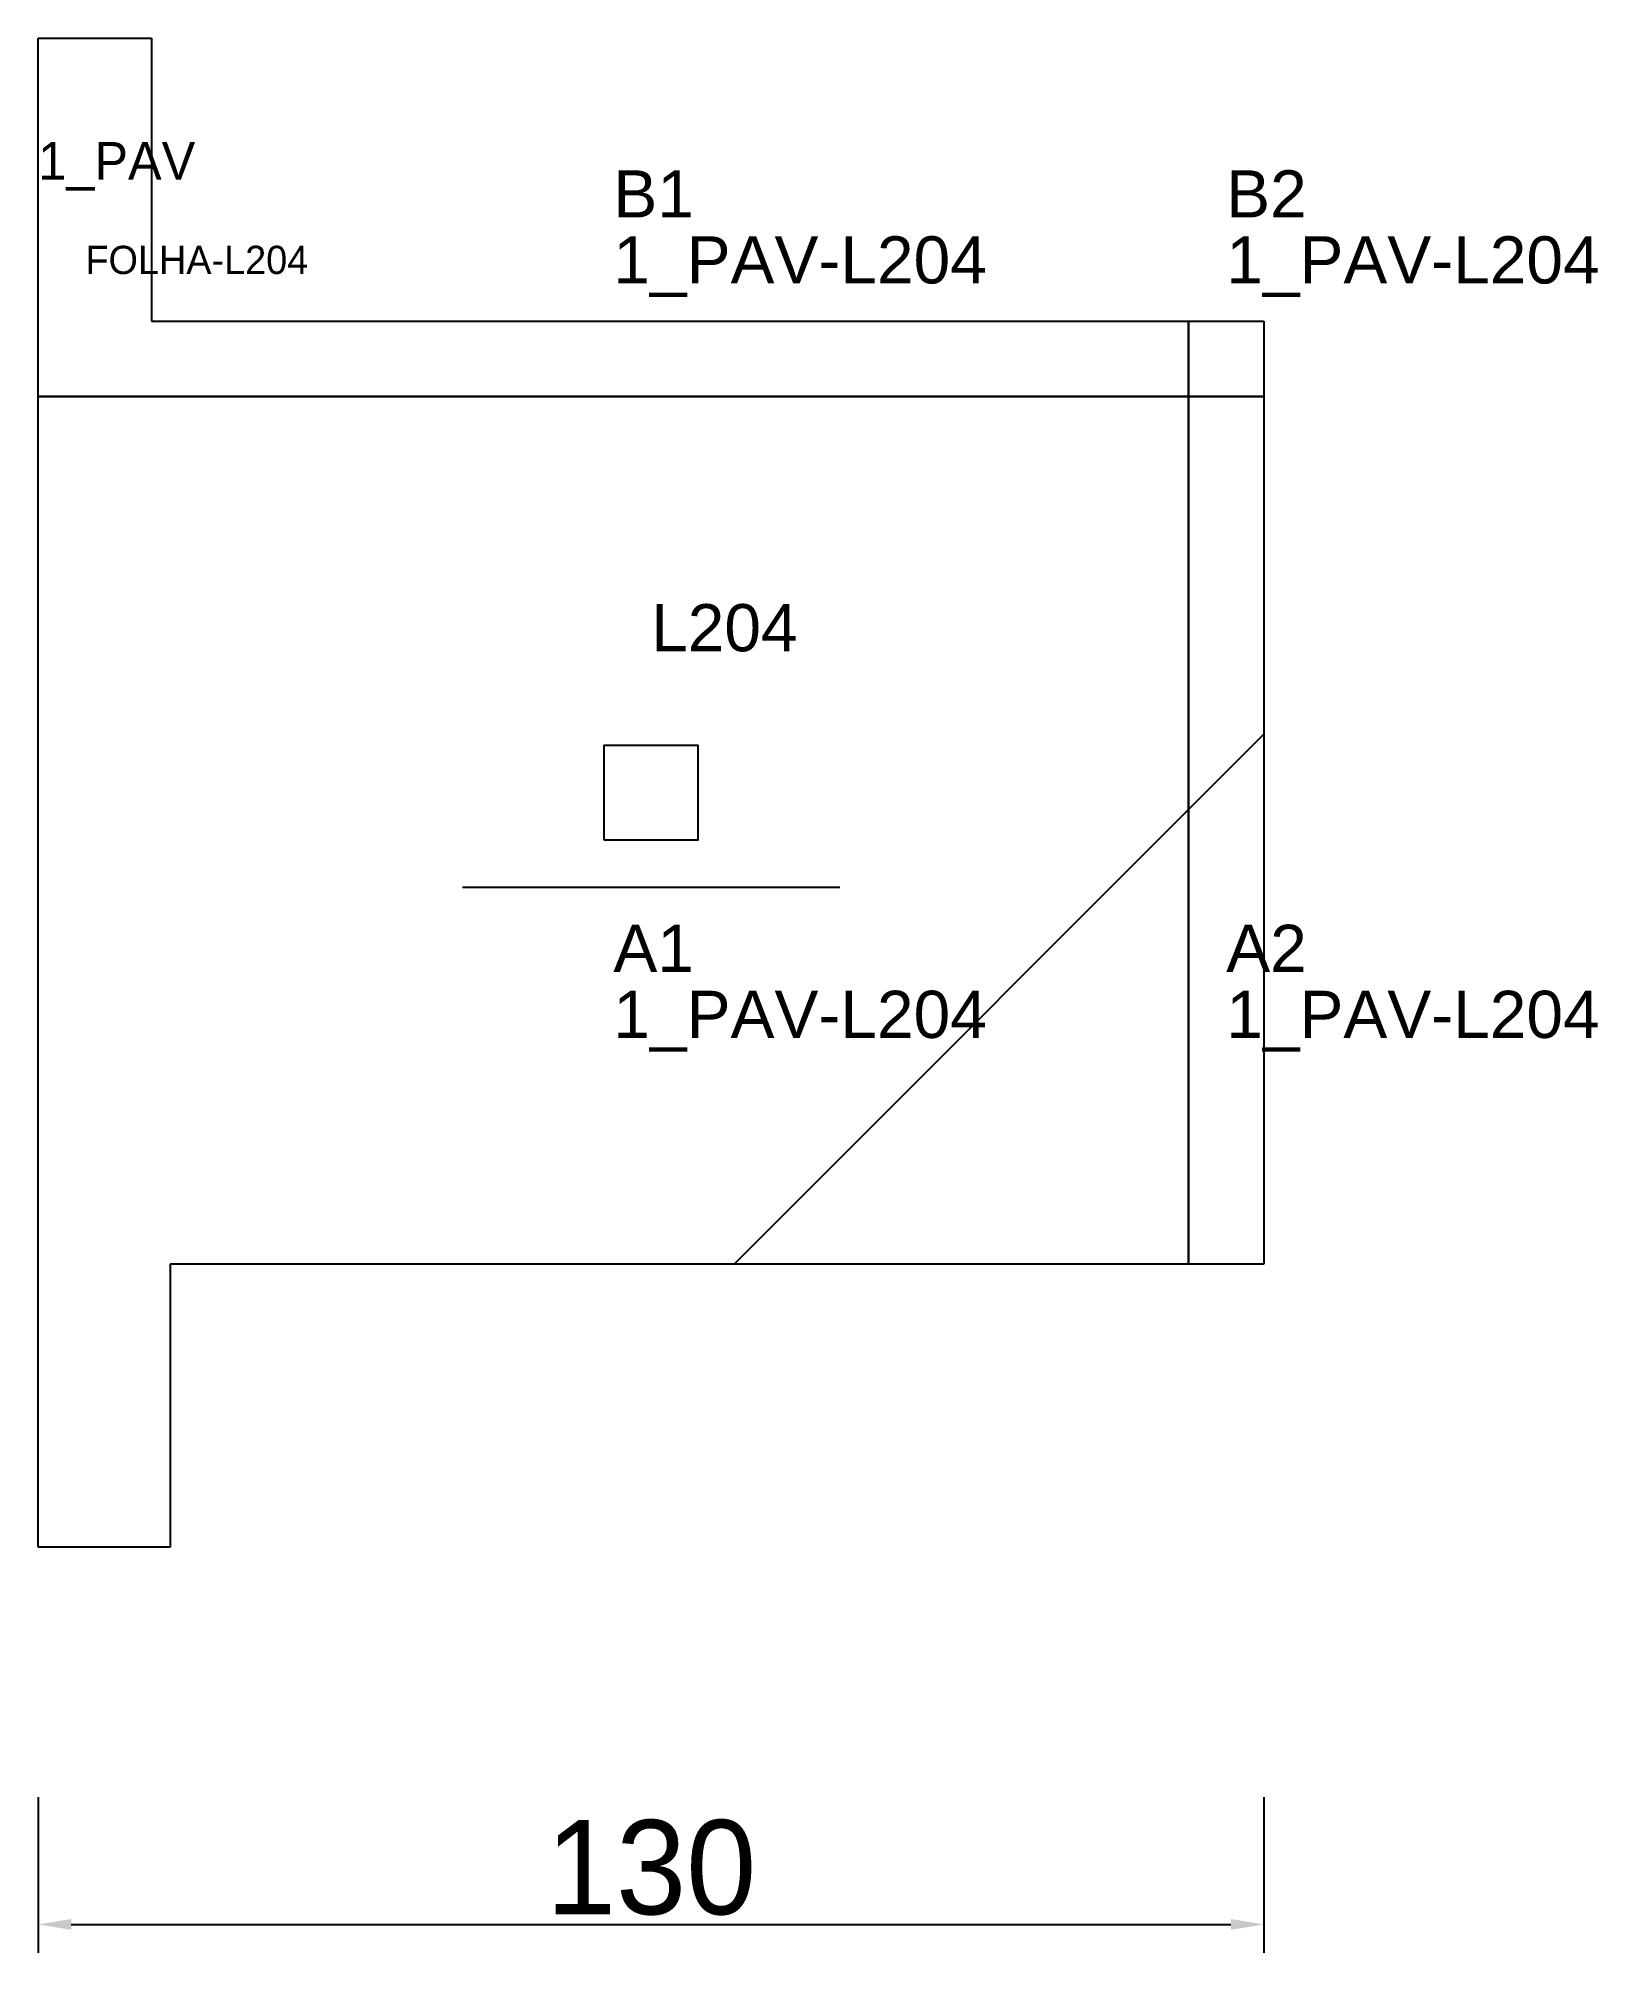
# Model space of a CAD drawing. Header units: metres. Extents: x 222 to 388, y -2 to 202.
import ezdxf

# ---------------------------------------------------------------- set-up
doc = ezdxf.new("R2010")
doc.units = ezdxf.units.M
for name, color, linetype in [('3', 3, 'CONTINUOUS'), ('AUX00', 7, 'CONTINUOUS'), ('COTA', 241, 'CONTINUOUS'), ('FOLHA', 255, 'CONTINUOUS'), ('Hachura', 251, 'CONTINUOUS'), ('NOMENCLATURA', 7, 'CONTINUOUS'), ('Nível', 160, 'CONTINUOUS'), ('Painéis', 200, 'CONTINUOUS'), ('Pilares', 5, 'CONTINUOUS'), ('SARR_2.2x7', 40, 'CONTINUOUS')]:
    doc.layers.add(name, color=color, linetype=linetype)
doc.styles.add('ARIAL', font='Arial.ttf')
doc.styles.add('STR_STANDARD', font='arial.ttf')
doc.dimstyles.new('EZ DXF', dxfattribs={"dimtxt": 10, "dimasz": 3.5, "dimexe": 3, "dimexo": 1.5, "dimgap": 1, "dimtad": 1, "dimdec": 1, "dimdsep": 46, "dimcen": 2.5, "dimazin": 3, "dimtfac": 1, "dimtmove": 0, "dimatfit": 3})

msp = doc.modelspace()

# ---------------------------------------------------------------- hatches: boundary and pattern name
at = {"layer": 'Hachura'}
h = msp.add_hatch(dxfattribs=at)
h.set_pattern_fill('ANSI31', scale=50)
h.paths.add_polyline_path([(222.2, 201.5), (234.2, 201.5), (234.2, 171.5), (352.2, 171.5), (352.2, 71.5), (236.2, 71.5), (236.2, 41.5), (222.2, 41.5)])
h = msp.add_hatch(dxfattribs=at)
h.set_pattern_fill('ANSI31', scale=50)
h.paths.add_polyline_path([(222.2, 201.5), (234.2, 201.5), (234.2, 171.5), (352.2, 171.5), (352.2, 71.5), (236.2, 71.5), (236.2, 41.5), (222.2, 41.5)])

# ---------------------------------------------------------------- linework, layer by layer
at = {"layer": '3'}
for points in [[(344.2, 71.5), (344.2, 171.5)], [(344.2, 71.5), (344.2, 171.5)], [(222.2, 163.5), (352.2, 163.5)], [(222.2, 163.5), (352.2, 163.5)]]:
    msp.add_lwpolyline(points, close=True, dxfattribs=at)
at = {"layer": 'Painéis', "color": 200}
for p, q in [((222.2, 201.5), (234.2, 201.5)), ((222.2, 41.5), (222.2, 201.5)), ((222.2, 201.5), (234.2, 201.5)), ((222.2, 41.5), (222.2, 201.5)), ((234.2, 201.5), (234.2, 171.5)), ((234.2, 201.5), (234.2, 171.5)), ((234.2, 171.5), (352.2, 171.5)), ((234.2, 171.5), (352.2, 171.5)), ((352.2, 171.5), (352.2, 71.5)), ((352.2, 171.5), (352.2, 71.5)), ((352.2, 71.5), (236.2, 71.5)), ((236.2, 71.5), (236.2, 41.5)), ((352.2, 71.5), (236.2, 71.5)), ((236.2, 71.5), (236.2, 41.5)), ((236.2, 41.5), (222.2, 41.5)), ((236.2, 41.5), (222.2, 41.5))]:
    msp.add_line(p, q, dxfattribs=at)
at = {"layer": 'Pilares'}
msp.add_lwpolyline([(282.2, 116.5), (292.2, 116.5), (292.2, 126.5), (282.2, 126.5)], close=True, dxfattribs=at)
msp.add_lwpolyline([(282.2, 116.5), (292.2, 116.5), (292.2, 126.5), (282.2, 126.5)], close=True, dxfattribs=at)
at = {"layer": 'SARR_2.2x7'}
msp.add_line((267.2, 111.5), (307.2, 111.5), dxfattribs=at)
msp.add_line((267.2, 111.5), (307.2, 111.5), dxfattribs=at)

# ---------------------------------------------------------------- texts
at = {"layer": '3', "style": 'STR_STANDARD'}
for s, p in [('B1', (283.2, 182.5)), ('B1', (283.2, 182.5)), ('B2', (348.2, 182.5)), ('B2', (348.2, 182.5)), ('A1', (283.2, 102.5)), ('A1', (283.2, 102.5)), ('A2', (348.2, 102.5)), ('A2', (348.2, 102.5))]:
    msp.add_text(s, height=5, dxfattribs=at).set_placement(p)
at = {"layer": 'AUX00', "style": 'STR_STANDARD'}
for p in [(283.2, 175.5), (283.2, 175.5), (348.2, 175.5), (348.2, 175.5), (283.2, 95.5), (283.2, 95.5), (348.2, 95.5), (348.2, 95.5)]:
    msp.add_text('1_PAV-L204', height=5, dxfattribs=at).set_placement(p)
at = {"layer": 'FOLHA'}
msp.add_text('FOLHA-L204', height=3, dxfattribs=at).set_placement((227.2, 176.5))
msp.add_text('FOLHA-L204', height=3, dxfattribs=at).set_placement((227.2, 176.5))
at = {"layer": 'NOMENCLATURA', "insert": (287.2, 141.5), "char_height": 5, "attachment_point": 1, "style": 'ARIAL'}
msp.add_mtext('L204', dxfattribs=at)
msp.add_mtext('L204', dxfattribs=at)
at = {"layer": 'Nível'}
msp.add_text('1_PAV', height=4, dxfattribs=at).set_placement((222.2, 186.5))
msp.add_text('1_PAV', height=4, dxfattribs=at).set_placement((222.2, 186.5))

# ---------------------------------------------------------------- dimensions: what is measured, and where the dimension line sits
at = {"layer": 'COTA'}
msp.add_linear_dim(base=(222.2, 1.5), p1=(222.2, 16.5), p2=(352.2, 16.5), dimstyle='EZ DXF', dxfattribs=at).render()
msp.add_linear_dim(base=(222.2, 1.5), p1=(222.2, 16.5), p2=(352.2, 16.5), dimstyle='EZ DXF', dxfattribs=at).render()

doc.saveas('drawing.dxf')
